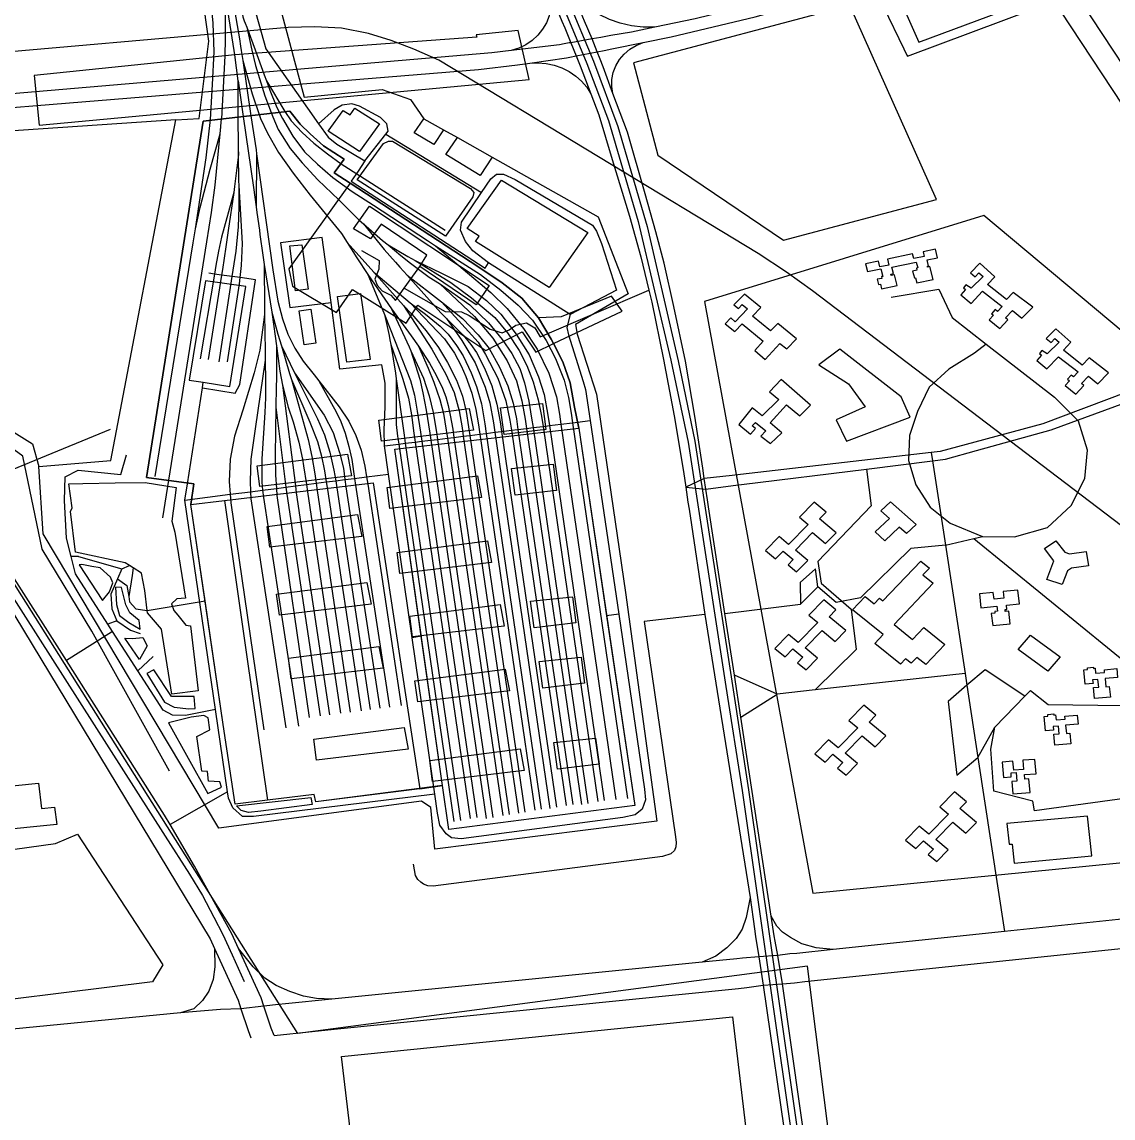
# Model space of a CAD drawing. Header units: metres. Extents: x 113.8845 to 113.9486, y 22.7113 to 22.7883.
# Drawn here: x 113.92074 to 113.92877, y 22.7269 to 22.73498 of the extents above; entities that cross this region are included whole.
import ezdxf

# ---------------------------------------------------------------- set-up
doc = ezdxf.new("R2010")
doc.units = ezdxf.units.M
for name, color, linetype in [('BUILDINGS', 5, 'Continuous'), ('DEFAULT', 7, 'Continuous'), ('GREEN_SPACES', 3, 'Continuous'), ('RAILWAYS', 2, 'Continuous'), ('ROADS', 1, 'Continuous')]:
    doc.layers.add(name, color=color, linetype=linetype)

msp = doc.modelspace()

# ---------------------------------------------------------------- linework, layer by layer
at = {"layer": 'BUILDINGS'}
for points in [[(113.9272422, 22.7350471), (113.9273392, 22.7348252), (113.9280279, 22.7350813), (113.9279309, 22.7353031), (113.9272422, 22.7350471)], [(113.9236667, 22.7293285), (113.9238343, 22.7293525), (113.9234824, 22.7318287), (113.9248369, 22.7319849), (113.9248062, 22.732139), (113.9247733, 22.7323175), (113.924721, 22.7324729), (113.9246503, 22.7326077), (113.9246339, 22.7326389), (113.924541, 22.7327961), (113.924419, 22.7329407), (113.9242738, 22.733055), (113.9240938, 22.7331746), (113.9231539, 22.7337874), (113.9230367, 22.7338638), (113.9231103, 22.7339638), (113.9229593, 22.734062), (113.9228606, 22.7341513), (113.922787, 22.7342227), (113.9227096, 22.7343173), (113.9220726, 22.7342441), (113.9216564, 22.7316194), (113.9220049, 22.7315747), (113.9219817, 22.7314225), (113.9222305, 22.7314518), (113.9233251, 22.7315808), (113.9236667, 22.7293285)], [(113.9229924, 22.73417), (113.9231027, 22.7343218), (113.923155, 22.7342915), (113.9231898, 22.7343397), (113.9233699, 22.7342254), (113.9232227, 22.7340219), (113.9229924, 22.73417)], [(113.9236254, 22.7341593), (113.9236969, 22.7342628), (113.9238428, 22.7341805), (113.9237706, 22.7340736), (113.9236254, 22.7341593)], [(113.9238577, 22.7339986), (113.9239446, 22.7341232), (113.9241995, 22.7339795), (113.9241113, 22.7338433), (113.9238577, 22.7339986)], [(113.9240148, 22.7334548), (113.9242683, 22.7338097), (113.9249043, 22.7334241), (113.9246197, 22.73302), (113.9240771, 22.7333584), (113.9241038, 22.7333974), (113.9240148, 22.7334548)], [(113.9231784, 22.7334508), (113.923297, 22.733618), (113.9241775, 22.7330353), (113.9240831, 22.7328923), (113.9236669, 22.7331736), (113.9237191, 22.7332576), (113.9233822, 22.7334863), (113.9233031, 22.7333768), (113.9231784, 22.7334508)], [(113.9227095, 22.7333253), (113.9227989, 22.7333347), (113.9228444, 22.7330067), (113.9227517, 22.7329958), (113.9227095, 22.7333253)], [(113.9270668, 22.7330102), (113.927181, 22.7330342), (113.9271616, 22.733113), (113.9271363, 22.7331077), (113.9271338, 22.733118), (113.9271536, 22.7331221), (113.927142, 22.7331686), (113.9273216, 22.7332065), (113.9273321, 22.733164), (113.9273223, 22.733162), (113.9273258, 22.7331475), (113.9272948, 22.733141), (113.9273073, 22.7330901), (113.927316, 22.733092), (113.9273251, 22.7330544), (113.9274449, 22.7330793), (113.927422, 22.7331736), (113.9274046, 22.73317), (113.9274032, 22.7331758), (113.9274115, 22.7331775), (113.9274006, 22.7332229), (113.9274771, 22.7332384), (113.9274622, 22.7333008), (113.9273715, 22.7332824), (113.9273797, 22.7332481), (113.9273032, 22.7332325), (113.927295, 22.733267), (113.9271096, 22.7332292), (113.9271202, 22.7331848), (113.9270543, 22.7331714), (113.9270443, 22.7332132), (113.9269481, 22.7331936), (113.9269618, 22.7331368), (113.927061, 22.7331571), (113.9270744, 22.7331016), (113.9270648, 22.7330996), (113.9270678, 22.733087), (113.9270339, 22.7330799), (113.9270436, 22.7330405), (113.9270585, 22.7330436), (113.9270668, 22.7330102)], [(113.9276502, 22.7329658), (113.9277245, 22.732903), (113.9278092, 22.7329919), (113.9279537, 22.7328807), (113.9279192, 22.7328439), (113.9279034, 22.7328579), (113.927875, 22.7328267), (113.9278893, 22.7328159), (113.9278589, 22.7327822), (113.9279359, 22.7327184), (113.9279967, 22.732782), (113.9279795, 22.7327962), (113.928029, 22.73285), (113.928099, 22.7327932), (113.9281784, 22.7328754), (113.9280347, 22.7329839), (113.9279846, 22.7329316), (113.9278465, 22.7330422), (113.9279, 22.7330992), (113.9277898, 22.7331983), (113.9277196, 22.7331271), (113.927756, 22.7330988), (113.9277821, 22.7331273), (113.9278145, 22.7331008), (113.9277267, 22.733014), (113.9276868, 22.7330399), (113.9276697, 22.733017), (113.9276847, 22.7330053), (113.9276502, 22.7329658)], [(113.9222694, 22.7322909), (113.9223866, 22.7330259), (113.9220903, 22.7330683), (113.9219702, 22.7323379), (113.9220728, 22.7323218), (113.9222694, 22.7322909)], [(113.9230603, 22.7329541), (113.9232314, 22.7329754), (113.9233029, 22.73249), (113.9231292, 22.7324688), (113.9230603, 22.7329541)], [(113.9260562, 22.732971), (113.9259793, 22.7328909), (113.9260125, 22.7328638), (113.9260408, 22.7328933), (113.9260794, 22.7328617), (113.9259895, 22.732768), (113.9259559, 22.7327954), (113.9259154, 22.7327531), (113.9259857, 22.7326957), (113.9260395, 22.7327519), (113.9261943, 22.7326247), (113.9261342, 22.7325552), (113.9262103, 22.7324885), (113.9263173, 22.7326071), (113.9263686, 22.732569), (113.9264394, 22.7326415), (113.9263028, 22.7327541), (113.9262477, 22.7327), (113.9261153, 22.7328081), (113.926177, 22.7328724), (113.9260562, 22.732971)], [(113.9227786, 22.7328466), (113.9228646, 22.732859), (113.9229017, 22.7326103), (113.9228157, 22.7325979), (113.9227786, 22.7328466)], [(113.9282094, 22.7324827), (113.9282837, 22.7324199), (113.9283684, 22.7325087), (113.9285129, 22.7323975), (113.9284784, 22.7323608), (113.9284626, 22.7323748), (113.9284341, 22.7323436), (113.9284485, 22.7323328), (113.9284181, 22.7322991), (113.9284951, 22.7322352), (113.9285559, 22.7322989), (113.9285386, 22.7323131), (113.9285882, 22.7323669), (113.9286582, 22.7323101), (113.9287376, 22.7323923), (113.9285939, 22.7325008), (113.9285438, 22.7324485), (113.9284057, 22.7325591), (113.9284592, 22.7326161), (113.928349, 22.7327152), (113.9282788, 22.732644), (113.9283152, 22.7326156), (113.9283413, 22.7326442), (113.9283737, 22.7326177), (113.9282859, 22.7325309), (113.928246, 22.7325568), (113.9282289, 22.7325339), (113.9282439, 22.7325222), (113.9282094, 22.7324827)], [(113.9263275, 22.7323418), (113.9262411, 22.7322516), (113.9263091, 22.7321961), (113.9261867, 22.7320739), (113.9261144, 22.7321344), (113.9260148, 22.7320113), (113.9261003, 22.7319407), (113.9261382, 22.7319802), (113.9261136, 22.7320002), (113.9261379, 22.7320257), (113.9262146, 22.7319632), (113.9261776, 22.7319246), (113.9262479, 22.7318697), (113.9263319, 22.7319483), (113.926245, 22.7320227), (113.9263663, 22.732156), (113.9264648, 22.7320742), (113.9265438, 22.7321542), (113.9263275, 22.7323418)], [(113.9233662, 22.7320428), (113.9240311, 22.7321289), (113.9240623, 22.7319689), (113.9233862, 22.731889), (113.9233662, 22.7320428)], [(113.9242621, 22.7321339), (113.9245699, 22.7321661), (113.9245951, 22.7319732), (113.9242892, 22.7319375), (113.9242621, 22.7321339)], [(113.9234824, 22.7318287), (113.9248369, 22.7319849), (113.9250416, 22.7306029), (113.9252492, 22.7292049), (113.9238804, 22.7290281), (113.9238343, 22.7293525), (113.9236782, 22.7304514), (113.9234824, 22.7318287)], [(113.922469, 22.7317071), (113.9231339, 22.7317933), (113.9231651, 22.7316333), (113.922489, 22.7315533), (113.922469, 22.7317071)], [(113.9243415, 22.7316858), (113.9246493, 22.7317179), (113.9246745, 22.7315251), (113.9243686, 22.7314893), (113.9243415, 22.7316858)], [(113.9234262, 22.7315464), (113.9240912, 22.7316325), (113.9241223, 22.7314726), (113.9234463, 22.7313926), (113.9234262, 22.7315464)], [(113.9210956, 22.7313691), (113.9211074, 22.7313975), (113.9210827, 22.7315743), (113.9211856, 22.7315764), (113.9214241, 22.7315803), (113.9216444, 22.7315842), (113.9218732, 22.7315477), (113.9218424, 22.7313001), (113.9218644, 22.7312175), (113.9219437, 22.7307317), (113.9218776, 22.7307263), (113.9218395, 22.7306911), (113.9218571, 22.7306424), (113.921885, 22.7306072), (113.9219451, 22.7305328), (113.9219789, 22.7305274), (113.9220361, 22.7300497), (113.921841, 22.730024), (113.9217647, 22.730503), (113.9216634, 22.7306235), (113.9216612, 22.7306414), (113.9216429, 22.7307885), (113.9216195, 22.7309171), (113.9215582, 22.7309553), (113.9215297, 22.730973), (113.9214977, 22.7309929), (113.9211323, 22.73107), (113.9210956, 22.7313691)], [(113.9219817, 22.7314225), (113.9222305, 22.7314518), (113.9233251, 22.7315808), (113.9236667, 22.7293285), (113.9229014, 22.7292327), (113.9228897, 22.7292855), (113.9225452, 22.7292439), (113.9223072, 22.7292152), (113.9222206, 22.7298028), (113.9220863, 22.7307134), (113.9219817, 22.7314225)], [(113.9265705, 22.7314393), (113.9264611, 22.7313274), (113.9265256, 22.7312737), (113.9263817, 22.7311265), (113.9263113, 22.7311851), (113.9262109, 22.7310824), (113.926285, 22.7310207), (113.9263418, 22.7310788), (113.926416, 22.7310172), (113.9263774, 22.7309776), (113.9264405, 22.7309252), (113.9265239, 22.7310105), (113.9264324, 22.7310865), (113.9265574, 22.7312144), (113.9266542, 22.7311339), (113.9267322, 22.7312137), (113.9266094, 22.7313158), (113.9266585, 22.7313661), (113.9265705, 22.7314393)], [(113.9270907, 22.731155), (113.9270188, 22.7312193), (113.9271238, 22.7313192), (113.9270613, 22.731375), (113.927132, 22.7314423), (113.9273205, 22.7312739), (113.9272505, 22.7312072), (113.9271963, 22.7312556), (113.9270907, 22.731155)], [(113.9225435, 22.7312607), (113.9232084, 22.7313469), (113.9232395, 22.7311869), (113.9225635, 22.7311069), (113.9225435, 22.7312607)], [(113.9234998, 22.7310679), (113.9241647, 22.731154), (113.9241959, 22.730994), (113.9235198, 22.730914), (113.9234998, 22.7310679)], [(113.9282644, 22.7310966), (113.928349, 22.7311537), (113.9284143, 22.7310713), (113.9284505, 22.7310584), (113.9285728, 22.7310747), (113.9285892, 22.7309706), (113.9284645, 22.7309539), (113.9284341, 22.7309335), (113.9283955, 22.7308325), (113.928282, 22.7308694), (113.9283349, 22.7310078), (113.9282644, 22.7310966)], [(113.9269443, 22.7307436), (113.9270105, 22.7306899), (113.9270511, 22.7307326), (113.9270756, 22.7307127), (113.9273543, 22.7310053), (113.9274179, 22.7309537), (113.9273704, 22.7309038), (113.9274469, 22.7308418), (113.9271582, 22.7305387), (113.9272943, 22.7304284), (113.9273777, 22.730516), (113.9275327, 22.7303904), (113.9273922, 22.7302429), (113.9273265, 22.7302961), (113.927285, 22.7302526), (113.9272434, 22.7302863), (113.9272049, 22.7302459), (113.9270154, 22.7303993), (113.9270775, 22.7304645), (113.9268523, 22.7306469), (113.9269443, 22.7307436)], [(113.9226131, 22.7307607), (113.9232781, 22.7308469), (113.9233092, 22.7306869), (113.9226332, 22.7306069), (113.9226131, 22.7307607)], [(113.9244828, 22.7307108), (113.9247906, 22.730743), (113.9248158, 22.7305501), (113.9245099, 22.7305144), (113.9244828, 22.7307108)], [(113.927884, 22.7305308), (113.9280124, 22.7305433), (113.9280019, 22.7306355), (113.9279763, 22.7306331), (113.9279747, 22.7306475), (113.927989, 22.7306489), (113.9279854, 22.7306805), (113.9280809, 22.7306897), (113.9280694, 22.7307906), (113.9279602, 22.73078), (113.9279656, 22.7307322), (113.9278944, 22.7307253), (113.9278888, 22.7307748), (113.927786, 22.7307648), (113.9277979, 22.7306605), (113.927915, 22.7306719), (113.927919, 22.7306367), (113.9278992, 22.7306348), (113.9279006, 22.7306222), (113.9278738, 22.7306196), (113.927884, 22.7305308)], [(113.9235927, 22.7306), (113.9242577, 22.7306862), (113.9242888, 22.7305262), (113.9236127, 22.7304462), (113.9235927, 22.7306)], [(113.9266411, 22.7307186), (113.9265318, 22.7306067), (113.9265963, 22.730553), (113.9264523, 22.7304058), (113.9263819, 22.7304644), (113.9262815, 22.7303617), (113.9263557, 22.7303), (113.9264125, 22.7303581), (113.9264867, 22.7302965), (113.926448, 22.7302569), (113.9265111, 22.7302045), (113.9265945, 22.7302898), (113.9265031, 22.7303658), (113.926628, 22.7304937), (113.9267249, 22.7304132), (113.9268029, 22.730493), (113.92668, 22.7305951), (113.9267292, 22.7306454), (113.9266411, 22.7307186)], [(113.9227003, 22.7302911), (113.9233652, 22.7303773), (113.9233963, 22.7302173), (113.9227203, 22.7301373), (113.9227003, 22.7302911)], [(113.9245467, 22.7302662), (113.9248545, 22.7302984), (113.9248797, 22.7301055), (113.9245738, 22.7300698), (113.9245467, 22.7302662)], [(113.9236315, 22.7301233), (113.9242964, 22.7302094), (113.9243275, 22.7300495), (113.9236515, 22.7299695), (113.9236315, 22.7301233)], [(113.9285546, 22.7302046), (113.9285821, 22.7302069), (113.9285809, 22.7302192), (113.9286253, 22.7302228), (113.928626, 22.730215), (113.9286381, 22.730216), (113.9286417, 22.7301796), (113.928708, 22.7301851), (113.928706, 22.7302055), (113.9287972, 22.7302131), (113.9288034, 22.7301488), (113.9287114, 22.7301412), (113.9287173, 22.7300795), (113.9287425, 22.7300816), (113.9287501, 22.7300029), (113.9286336, 22.7299933), (113.9286258, 22.7300738), (113.9286645, 22.730077), (113.928659, 22.730134), (113.9286199, 22.7301308), (113.9286225, 22.7301037), (113.9285648, 22.730099), (113.9285546, 22.7302046)], [(113.9269356, 22.7299429), (113.9268262, 22.729831), (113.9268907, 22.7297773), (113.9267468, 22.7296301), (113.9266763, 22.7296887), (113.926576, 22.729586), (113.9266501, 22.7295244), (113.9267069, 22.7295825), (113.9267811, 22.7295208), (113.9267424, 22.7294812), (113.9268055, 22.7294288), (113.926889, 22.7295142), (113.9267975, 22.7295902), (113.9269224, 22.729718), (113.9270193, 22.7296375), (113.9270973, 22.7297173), (113.9269745, 22.7298194), (113.9270236, 22.7298697), (113.9269356, 22.7299429)], [(113.9282634, 22.729861), (113.9282909, 22.7298633), (113.9282898, 22.7298756), (113.9283341, 22.7298792), (113.9283349, 22.7298714), (113.9283469, 22.7298724), (113.9283505, 22.729836), (113.9284168, 22.7298415), (113.9284148, 22.7298619), (113.928506, 22.7298695), (113.9285122, 22.7298052), (113.9284202, 22.7297976), (113.9284262, 22.7297359), (113.9284513, 22.729738), (113.9284589, 22.7296593), (113.9283424, 22.7296497), (113.9283346, 22.7297302), (113.9283733, 22.7297334), (113.9283678, 22.7297904), (113.9283287, 22.7297872), (113.9283314, 22.7297601), (113.9282737, 22.7297554), (113.9282634, 22.729861)], [(113.9228861, 22.729693), (113.923551, 22.7297791), (113.9235822, 22.7296191), (113.9229061, 22.7295391), (113.9228861, 22.729693)], [(113.9246532, 22.7296698), (113.924961, 22.729702), (113.9249862, 22.7295091), (113.9246803, 22.7294734), (113.9246532, 22.7296698)], [(113.9237399, 22.7295358), (113.9244048, 22.729622), (113.9244359, 22.729462), (113.9237599, 22.729382), (113.9237399, 22.7295358)], [(113.9280329, 22.7292923), (113.9281596, 22.7293012), (113.9281513, 22.7294016), (113.9281212, 22.7293994), (113.9281185, 22.7294324), (113.9282038, 22.7294384), (113.9281949, 22.7295452), (113.928106, 22.729539), (113.9281117, 22.7294707), (113.9280386, 22.7294656), (113.9280332, 22.7295308), (113.9279543, 22.7295253), (113.9279637, 22.7294125), (113.9280212, 22.7294166), (113.9280189, 22.7294449), (113.928057, 22.7294476), (113.9280623, 22.7293838), (113.9280256, 22.7293812), (113.9280329, 22.7292923)], [(113.9195528, 22.7292384), (113.920861, 22.7293691), (113.9208827, 22.7291842), (113.920979, 22.7291939), (113.9209942, 22.7290646), (113.91965, 22.72893), (113.9196326, 22.7290783), (113.9195723, 22.7290723), (113.9195528, 22.7292384)], [(113.9276031, 22.7293066), (113.9274938, 22.7291947), (113.9275583, 22.729141), (113.9274143, 22.7289938), (113.9273439, 22.7290524), (113.9272435, 22.7289497), (113.9273177, 22.7288881), (113.9273745, 22.7289462), (113.9274487, 22.7288845), (113.92741, 22.7288449), (113.9274731, 22.7287925), (113.9275565, 22.7288779), (113.9274651, 22.7289539), (113.92759, 22.7290817), (113.9276869, 22.7290012), (113.9277649, 22.729081), (113.927642, 22.7291831), (113.9276912, 22.7292334), (113.9276031, 22.7293066)], [(113.9280419, 22.7287816), (113.9286136, 22.7288339), (113.9285821, 22.7291272), (113.9279885, 22.729073), (113.928005, 22.7289195), (113.9280269, 22.7289215), (113.9280419, 22.7287816)]]:
    msp.add_lwpolyline(points, dxfattribs=at)
at = {"layer": 'DEFAULT'}
for points in [[(113.9340706, 22.7112966), (113.9339456, 22.7152775), (113.9327744, 22.7165016), (113.9326848, 22.7165952), (113.9308365, 22.7171379), (113.9304168, 22.7188441), (113.9283163, 22.7219442), (113.9270552, 22.7238054), (113.9265208, 22.7280217), (113.9227696, 22.7275267), (113.9206674, 22.7308611), (113.919324, 22.7304736), (113.9181473, 22.7317134), (113.9147861, 22.7303197), (113.9134413, 22.7302418), (113.9121811, 22.7334977), (113.9109199, 22.7368316), (113.9101638, 22.7379167), (113.9075584, 22.7379171)], [(113.9218711, 22.7342537), (113.922042, 22.7342634), (113.922114, 22.734833), (113.9219111, 22.7362936)], [(113.9272522, 22.734731), (113.9272565, 22.7347221), (113.9281905, 22.735071), (113.9279979, 22.7353574), (113.9278916, 22.7353865), (113.9270802, 22.735086), (113.9272295, 22.7347778)], [(113.9225901, 22.7352658), (113.9228158, 22.7344216), (113.9233899, 22.7344766), (113.923598, 22.734403), (113.9236969, 22.7342628), (113.9238428, 22.7341805), (113.9239446, 22.7341232), (113.9241995, 22.7339795), (113.924979, 22.73354), (113.9252021, 22.7329723), (113.9248135, 22.7327474), (113.924826, 22.7326761), (113.9249673, 22.7322336), (113.9251803, 22.7307748), (113.9254127, 22.729091), (113.9237784, 22.7288838), (113.9237472, 22.7291909), (113.9236807, 22.7292372), (113.9221886, 22.7290388), (113.9208946, 22.7312052), (113.920862, 22.7317013), (113.9213917, 22.7317464), (113.9218711, 22.7342537)], [(113.9252411, 22.7346728), (113.9254181, 22.7339939), (113.9263453, 22.7333671), (113.9274708, 22.7336674), (113.9268337, 22.7350972), (113.9252411, 22.7346728)], [(113.9302871, 22.7301574), (113.9265582, 22.7329942), (113.9263655, 22.7331314), (113.9261566, 22.7332707), (113.9238062, 22.7346924), (113.9236244, 22.7347749), (113.9234572, 22.7348392), (113.9232892, 22.7348908), (113.9230919, 22.734929), (113.9228956, 22.7349383), (113.9226984, 22.7349338), (113.920062, 22.7347045)], [(113.9208277, 22.7345797), (113.9208662, 22.734216), (113.924472, 22.7345517), (113.924392, 22.7349131), (113.924083, 22.7348794), (113.9240858, 22.7348626), (113.9223055, 22.7347328), (113.9208277, 22.7345797)], [(113.9272295, 22.7347778), (113.9272522, 22.734731)], [(113.9220726, 22.7342441), (113.9227096, 22.7343173), (113.922787, 22.7342227), (113.9228606, 22.7341513), (113.9229593, 22.734062), (113.9231103, 22.7339638), (113.9230367, 22.7338638), (113.9231539, 22.7337874), (113.9240938, 22.7331746), (113.9242738, 22.733055), (113.924419, 22.7329407), (113.924541, 22.7327961), (113.9246339, 22.7326389), (113.9246503, 22.7326077), (113.924721, 22.7324729), (113.9247733, 22.7323175), (113.9248062, 22.732139), (113.9248369, 22.7319849), (113.9252492, 22.7292049), (113.9238804, 22.7290281), (113.9238343, 22.7293525), (113.9229014, 22.7292327), (113.9228897, 22.7292855), (113.9225452, 22.7292439), (113.9223072, 22.7292152), (113.9222206, 22.7298028), (113.9220863, 22.7307134), (113.9219817, 22.7314225), (113.9220049, 22.7315747), (113.9216564, 22.7316194), (113.9220726, 22.7342441)], [(113.9218711, 22.7342537), (113.9190469, 22.7340622), (113.920386, 22.7321581), (113.9206195, 22.7319901), (113.9208156, 22.7318695), (113.920862, 22.7317013), (113.9213917, 22.7317464), (113.9218711, 22.7342537)], [(113.9232069, 22.7338135), (113.923399, 22.7340793), (113.9234361, 22.7340979), (113.9234664, 22.7340979), (113.9240411, 22.7337482), (113.9240647, 22.7337187), (113.9240579, 22.7336876), (113.9238574, 22.7333969), (113.9232069, 22.7338135)], [(113.9257622, 22.7329162), (113.926559, 22.728559), (113.9308765, 22.7289865), (113.9307139, 22.7304339), (113.9303836, 22.7314013), (113.9278194, 22.7335486), (113.9257622, 22.7329162)], [(113.9266045, 22.7324496), (113.9268233, 22.7323103), (113.9269465, 22.7321398), (113.9267308, 22.732046), (113.9268079, 22.7318869), (113.9272762, 22.7320659), (113.9272115, 22.7322137), (113.9267586, 22.7325661), (113.9266045, 22.7324496)], [(113.9218257, 22.729457), (113.9212542, 22.7304902), (113.9208878, 22.7310939), (113.9207452, 22.7317776), (113.9206184, 22.7318714), (113.9199614, 22.7321737), (113.9198182, 22.7322727)], [(113.9221491, 22.7302873), (113.922058, 22.7309053), (113.9219817, 22.7314225), (113.9222305, 22.7314518), (113.9223921, 22.730318)], [(113.9206393, 22.730788), (113.9217935, 22.7289784), (113.9219721, 22.7287008), (113.9220666, 22.7285414), (113.92215, 22.728383), (113.922217, 22.7282564), (113.9222872, 22.7281046), (113.9223746, 22.7279096)], [(113.9281617, 22.7304602), (113.9283805, 22.7302997), (113.9282895, 22.7301942), (113.9280707, 22.7303548), (113.9281617, 22.7304602)], [(113.9223921, 22.730318), (113.9225452, 22.7292439), (113.9223072, 22.7292152), (113.9222206, 22.7298028), (113.9221491, 22.7302873)], [(113.9196584, 22.7286179), (113.9198399, 22.7287652), (113.9209851, 22.7289256), (113.9211466, 22.728995), (113.9217767, 22.7280325), (113.9216987, 22.7279074), (113.9199979, 22.7276964), (113.9196584, 22.7286179)], [(113.9230919, 22.7273577), (113.92597, 22.7276487), (113.9261194, 22.7263903), (113.9232413, 22.7260998), (113.9230919, 22.7273577)]]:
    msp.add_lwpolyline(points, dxfattribs=at)
at = {"layer": 'GREEN_SPACES'}
for points in [[(113.9227025, 22.7331566), (113.9227296, 22.7330298), (113.9230529, 22.7328352), (113.923171, 22.7330048), (113.9235659, 22.7327566), (113.923653, 22.7328906), (113.9241525, 22.7325567), (113.9244196, 22.7326924), (113.9245223, 22.7325442), (113.9246503, 22.7326077), (113.9251555, 22.7328452), (113.9250778, 22.7329562), (113.9247069, 22.7328029), (113.924541, 22.7327961), (113.924419, 22.7329407), (113.9242738, 22.733055), (113.9240938, 22.7331746), (113.9231539, 22.7337874), (113.9227025, 22.7331566)], [(113.9213312, 22.7307147), (113.921384, 22.7307783), (113.9214075, 22.7308447), (113.9213899, 22.7308866), (113.9213136, 22.7309543), (113.9212535, 22.7309651), (113.9211786, 22.73098), (113.9211596, 22.7309786), (113.9213312, 22.7307147)], [(113.9214266, 22.7308135), (113.9214339, 22.730685), (113.9214559, 22.7306051), (113.9215249, 22.7305524), (113.92161, 22.7305036), (113.9216012, 22.7305672), (113.9215322, 22.7306241), (113.9215029, 22.7306823), (113.9214721, 22.7308095), (113.9214266, 22.7308135)], [(113.9216041, 22.7302804), (113.921497, 22.7304373), (113.9215528, 22.7304346), (113.921629, 22.7304428), (113.9216613, 22.7303805), (113.9216041, 22.7302804)], [(113.9216569, 22.7301762), (113.9217875, 22.7299651), (113.9218594, 22.7299299), (113.9219665, 22.7299163), (113.9220134, 22.7299204), (113.9220061, 22.7300084), (113.9218403, 22.730007), (113.9217083, 22.7302046), (113.9216569, 22.7301762)], [(113.9222071, 22.7293399), (113.9221954, 22.7293805), (113.9221117, 22.7293845), (113.9221044, 22.7294549), (113.9220633, 22.729459), (113.9220266, 22.7297134), (113.922122, 22.7297634), (113.9221088, 22.72985), (113.922078, 22.7298676), (113.9219841, 22.7298568), (113.9218168, 22.7298135), (113.9221059, 22.7292925), (113.9222071, 22.7293399)], [(113.9223186, 22.7292032), (113.9228659, 22.7292641), (113.9228747, 22.7292127), (113.9224976, 22.729164), (113.9224066, 22.7291545), (113.9223524, 22.7291694), (113.9223186, 22.7292032)]]:
    msp.add_lwpolyline(points, dxfattribs=at)
at = {"layer": 'RAILWAYS'}
for points in [[(113.9221852, 22.7397677), (113.9222341, 22.7395816), (113.9222921, 22.7393977), (113.9223591, 22.7392165), (113.9224349, 22.7390382), (113.9225194, 22.7388633), (113.9226125, 22.7386921), (113.9227138, 22.738525), (113.9240618, 22.7364154), (113.9244024, 22.735777), (113.9245598, 22.735452), (113.9247086, 22.7351235), (113.9248969, 22.7346682), (113.9250549, 22.7342486), (113.9252756, 22.7335061), (113.9255152, 22.7324849), (113.9256425, 22.7318819), (113.92592, 22.7300817)], [(113.9222354, 22.7397764), (113.9222824, 22.7395918), (113.9223388, 22.7394096), (113.9224047, 22.73923), (113.9224797, 22.7390535), (113.9225637, 22.7388806), (113.9226566, 22.7387115), (113.9227582, 22.7385466), (113.9241074, 22.7364384), (113.9244495, 22.7357971), (113.9246075, 22.735471), (113.9247568, 22.7351414), (113.9249455, 22.7346851), (113.925125, 22.7342063), (113.9253397, 22.7334676), (113.9255686, 22.7324807), (113.9256906, 22.7318886), (113.9259677, 22.7300888)], [(113.9221539, 22.7347546), (113.9221451, 22.7349657), (113.9221184, 22.7352505)], [(113.9223006, 22.7347641), (113.9222319, 22.7352009)], [(113.9222319, 22.7352009), (113.9222353, 22.735078), (113.9222353, 22.7349348), (113.9222333, 22.7348068), (113.9222324, 22.7347692), (113.9222324, 22.7347569)], [(113.9223391, 22.7351683), (113.9223649, 22.7350138), (113.9223753, 22.7349839), (113.9223817, 22.7349665), (113.922393, 22.7349358), (113.9224544, 22.7347685)], [(113.9222848, 22.7351614), (113.9223397, 22.7348514), (113.9223479, 22.7347969), (113.9223527, 22.7347644)], [(113.9223817, 22.7349665), (113.922393, 22.7349358), (113.9224315, 22.7347669)], [(113.9223295, 22.7345418), (113.9223055, 22.7347328), (113.9223006, 22.7347641)], [(113.9223479, 22.7347969), (113.9223527, 22.7347644)], [(113.9223527, 22.7347644), (113.9223636, 22.734691), (113.9224244, 22.734283)], [(113.9223527, 22.7347644), (113.9223636, 22.734691), (113.9224333, 22.7344462), (113.9224847, 22.7342944)], [(113.9224315, 22.7347669), (113.9224574, 22.7346535), (113.9225265, 22.7344312), (113.9225728, 22.7343091)], [(113.9224544, 22.7347685), (113.9225212, 22.7345867), (113.9225377, 22.7345417), (113.9225631, 22.7344727), (113.9226097, 22.7343583), (113.9226327, 22.7343117)], [(113.9221275, 22.7342566), (113.9221421, 22.7345137), (113.9221539, 22.7347546)], [(113.9222324, 22.7347569), (113.9222324, 22.7347244), (113.9222068, 22.7342624)], [(113.9223311, 22.7342705), (113.9223295, 22.7345418)], [(113.9223295, 22.7345418), (113.9223676, 22.7342784)], [(113.9225212, 22.7345867), (113.9225377, 22.7345417), (113.9226741, 22.7343161)], [(113.9224244, 22.734283), (113.9224616, 22.7340327)], [(113.9224847, 22.7342944), (113.9224953, 22.734263), (113.9225455, 22.7341555), (113.922627, 22.7340128), (113.9227349, 22.7338605), (113.9228613, 22.7337004), (113.923091, 22.733418), (113.9231324, 22.7333515), (113.9232028, 22.7332389), (113.9232838, 22.7331144), (113.9234584, 22.7328615), (113.9235899, 22.7325819), (113.9236018, 22.7325533), (113.9236663, 22.7323437), (113.9236887, 22.7322432), (113.923714, 22.7321173), (113.923742, 22.7319471), (113.9237495, 22.7318956), (113.9241568, 22.7291093)], [(113.9225728, 22.7343091), (113.9225849, 22.734277), (113.9226253, 22.7341838), (113.922713, 22.7340423), (113.9228006, 22.7339366), (113.9229169, 22.7338123), (113.9230719, 22.7336646), (113.923201, 22.7335356), (113.9232215, 22.7335165), (113.9232524, 22.7334875), (113.9233929, 22.7333653), (113.9234343, 22.7333335), (113.923527, 22.7332561), (113.9235984, 22.7331984), (113.9237373, 22.7330963)], [(113.9226327, 22.7343117), (113.9226556, 22.7342651)], [(113.9226741, 22.7343161), (113.9227211, 22.7342464), (113.9228018, 22.7341598), (113.9228869, 22.7340813), (113.9229866, 22.7340035), (113.9230879, 22.7339298), (113.9238533, 22.7334429)], [(113.9217181, 22.7316283), (113.9219993, 22.733349), (113.9220161, 22.7334517), (113.9220495, 22.7336076), (113.9221251, 22.7338906), (113.9221966, 22.7341509), (113.9222029, 22.7342024)], [(113.9217759, 22.7313247), (113.9220984, 22.7333553), (113.9221345, 22.7335712), (113.9221618, 22.7337727), (113.9221966, 22.7341509), (113.9222068, 22.7342624)], [(113.9219993, 22.733349), (113.9220161, 22.7334517), (113.9220935, 22.7339736), (113.9221275, 22.7342566)], [(113.9221898, 22.7324734), (113.9222869, 22.7331003), (113.9223157, 22.7332867), (113.9223336, 22.7334669), (113.9223387, 22.7336106), (113.9223364, 22.7337719), (113.922336, 22.733806), (113.9223332, 22.7339988), (113.922333, 22.734019), (113.9223323, 22.734063), (113.9223311, 22.7342705)], [(113.9223676, 22.7342784), (113.9224433, 22.7337548), (113.9224625, 22.7336146), (113.9224683, 22.7335717), (113.9224862, 22.733441), (113.9224904, 22.73341), (113.9225113, 22.7332575), (113.9225209, 22.73319)], [(113.9226556, 22.7342651), (113.9227323, 22.7341338), (113.9228179, 22.7340179), (113.9229135, 22.7339266), (113.923027, 22.7338302), (113.9231704, 22.7337256), (113.9233259, 22.733626), (113.9237231, 22.7333646), (113.9237824, 22.7333267), (113.9241136, 22.7331152), (113.9242636, 22.7330002), (113.92439, 22.7328898), (113.9244978, 22.7327779), (113.9245973, 22.7326287), (113.9246664, 22.7324966), (113.9247287, 22.732338), (113.9247624, 22.732209), (113.9247802, 22.7320951), (113.9247907, 22.7320231), (113.9251951, 22.7292574)], [(113.922333, 22.734019), (113.9223332, 22.7339988), (113.922303, 22.7337628), (113.9222974, 22.7337192), (113.9222566, 22.7334392), (113.9222406, 22.733318), (113.9222145, 22.7331532), (113.9222078, 22.7331111), (113.9221083, 22.7324895)], [(113.9224616, 22.7340327), (113.9224657, 22.7340038), (113.9225853, 22.7331504), (113.922622, 22.7329199), (113.9226558, 22.7327895), (113.9226961, 22.7326767), (113.9227469, 22.7325723), (113.9228084, 22.7324776), (113.9228889, 22.7323755), (113.9229228, 22.7323324), (113.923073, 22.7321418), (113.9231438, 22.7320345), (113.9231961, 22.7319304), (113.9232348, 22.7318216), (113.9232635, 22.7317035), (113.9232755, 22.7316256), (113.9232841, 22.7315703), (113.9235289, 22.7299413)], [(113.9224616, 22.7340327), (113.9224657, 22.7340038), (113.9224625, 22.7336146), (113.9224683, 22.7335717)], [(113.9222526, 22.732472), (113.9223393, 22.7330463), (113.9223445, 22.7330924), (113.9223544, 22.7331812), (113.9223628, 22.7333429), (113.9223364, 22.7337719), (113.922336, 22.733806)], [(113.922303, 22.7337628), (113.9222974, 22.7337192), (113.9222078, 22.7333895), (113.9221859, 22.7332877), (113.9221656, 22.7331812), (113.9221551, 22.7331183), (113.922051, 22.7324942)], [(113.9232215, 22.7335165), (113.9232524, 22.7334875), (113.9234045, 22.7332991), (113.9234874, 22.7332062), (113.9235195, 22.7331705), (113.923574, 22.7331099), (113.923823, 22.7328335)], [(113.9231324, 22.7333515), (113.9233279, 22.7331318), (113.9235045, 22.7329333), (113.9235473, 22.7328865), (113.9237556, 22.7325655), (113.9238598, 22.7323815), (113.9239199, 22.7322462), (113.9239581, 22.7321122), (113.9239782, 22.7319863), (113.9239872, 22.7319247), (113.924393, 22.7291486)], [(113.9233929, 22.7333653), (113.9234343, 22.7333335), (113.9235787, 22.7332485), (113.9236324, 22.7332173), (113.9238946, 22.7330574), (113.9240486, 22.7329424), (113.9242203, 22.7327989), (113.9243127, 22.7326866), (113.9243978, 22.7325554), (113.924455, 22.7324444), (113.9245005, 22.7323253), (113.9245395, 22.7321921), (113.9245632, 22.7320723), (113.9245743, 22.7319966), (113.9249781, 22.7292346)], [(113.9237231, 22.7333646), (113.9237824, 22.7333267), (113.9241894, 22.7329816), (113.9243107, 22.732865), (113.9244304, 22.7327189), (113.9245315, 22.732565), (113.9246158, 22.7323893), (113.9246731, 22.7322137), (113.9246943, 22.7320874), (113.9247052, 22.7320127), (113.9251091, 22.7292497)], [(113.9225113, 22.7332575), (113.9225209, 22.73319), (113.9225244, 22.7328773), (113.9225251, 22.7328198), (113.9225281, 22.7325549), (113.9225289, 22.7324835), (113.9225307, 22.7323296), (113.9225307, 22.7322068), (113.9225273, 22.7320981), (113.9225037, 22.7317576), (113.9225037, 22.7315866), (113.9225101, 22.7315276), (113.9225159, 22.7314745), (113.9227739, 22.7297885)], [(113.9232028, 22.7332389), (113.9232838, 22.7331144), (113.9233911, 22.7328636), (113.9234077, 22.7328211), (113.9234854, 22.7326226), (113.923508, 22.7325648), (113.9235983, 22.7323341), (113.9236286, 22.7322268), (113.9236488, 22.7321102), (113.9236713, 22.7319549), (113.9236812, 22.7318873), (113.9240862, 22.7291171)], [(113.9235787, 22.7332485), (113.9236324, 22.7332173), (113.923828, 22.7331257), (113.9240237, 22.7330276), (113.9241586, 22.7329248), (113.9242628, 22.7328233), (113.9243772, 22.7326772), (113.9244726, 22.7325242), (113.9245407, 22.7323623), (113.924582, 22.7322308), (113.9246104, 22.73208), (113.9246218, 22.7320025), (113.9250253, 22.7292423)], [(113.9225209, 22.73319), (113.9225792, 22.7328387), (113.9226031, 22.7326609), (113.9226126, 22.7325896), (113.9226377, 22.7324032), (113.9226564, 22.7322994), (113.9227514, 22.7315585), (113.9227578, 22.7315082), (113.9230033, 22.7298737)], [(113.9235195, 22.7331705), (113.923574, 22.7331099), (113.9238261, 22.732914), (113.9240254, 22.7326958), (113.9240965, 22.7326159), (113.9241515, 22.7325252), (113.9242408, 22.7323511), (113.9243015, 22.7321848), (113.9243309, 22.7320438), (113.9243419, 22.7319682), (113.9247457, 22.729206)], [(113.9233279, 22.7331318), (113.9235972, 22.7329079), (113.9238478, 22.732641), (113.9239215, 22.7325353), (113.9239712, 22.7324429), (113.9240065, 22.7323639), (113.924049, 22.7322421), (113.9240798, 22.7321217), (113.9240986, 22.732008), (113.9241086, 22.7319396), (113.9245134, 22.7291703)], [(113.9237373, 22.7330963), (113.9238114, 22.733048), (113.9240349, 22.732892), (113.9241731, 22.7327599), (113.9242742, 22.7326371), (113.924345, 22.7325329), (113.9244023, 22.7324241), (113.9244377, 22.7323184), (113.9244697, 22.7321816), (113.92449, 22.7320583), (113.9245004, 22.7319876), (113.9249049, 22.7292206)], [(113.9237373, 22.7330963), (113.9238114, 22.733048), (113.9240703, 22.7328065), (113.9242051, 22.7326464), (113.9243113, 22.7324785), (113.9243787, 22.7323324), (113.9244192, 22.7321863), (113.9244428, 22.7320506), (113.9244528, 22.7319818), (113.9248576, 22.7292129)], [(113.9235045, 22.7329333), (113.9235473, 22.7328865), (113.9236075, 22.7328242), (113.923715, 22.7327011), (113.9238055, 22.732579), (113.92387, 22.7324681), (113.9239375, 22.7323368), (113.9239815, 22.7322191), (113.924008, 22.7321054), (113.9240254, 22.731994), (113.9240347, 22.7319306), (113.9244403, 22.7291563)], [(113.9235972, 22.7329079), (113.9237089, 22.7328233), (113.9238173, 22.7327355), (113.9238749, 22.7326749), (113.923937, 22.7325928), (113.9239857, 22.7325173), (113.9240446, 22.7323923), (113.9240857, 22.7322908), (113.9241209, 22.7321636), (113.9241458, 22.7320157), (113.9241561, 22.7319454), (113.9245607, 22.729178)], [(113.9238261, 22.732914), (113.9239817, 22.732791), (113.9240973, 22.7326719), (113.9241785, 22.7325703), (113.9242543, 22.7324335), (113.924315, 22.7322952), (113.9243554, 22.7321677), (113.9243781, 22.7320514), (113.9243894, 22.731974), (113.924793, 22.7292137)], [(113.9225244, 22.7328773), (113.9225251, 22.7328198), (113.9224889, 22.7325587), (113.9224484, 22.7323924), (113.9223641, 22.7321172), (113.9223035, 22.7319245), (113.9222714, 22.7317551), (113.922263, 22.7315918), (113.9222711, 22.731497), (113.9222764, 22.7314344), (113.922519, 22.7297625)], [(113.9225792, 22.7328387), (113.9226217, 22.7326751), (113.9226491, 22.7325907), (113.9227082, 22.732386), (113.9227227, 22.7323419), (113.9228569, 22.7320275), (113.9229133, 22.7318862), (113.922944, 22.7317775), (113.9229653, 22.7316704), (113.9229782, 22.7315875), (113.9229867, 22.7315326), (113.9232344, 22.7299034)], [(113.9233911, 22.7328636), (113.9234077, 22.7328211), (113.9234415, 22.7326652), (113.9234467, 22.7326337), (113.9234531, 22.7325992), (113.9234871, 22.732389), (113.9234938, 22.7323481), (113.9235509, 22.7319332), (113.9235598, 22.7318724), (113.9239658, 22.7290955)], [(113.9234584, 22.7328615), (113.9236031, 22.7326635), (113.9236564, 22.732587), (113.9237377, 22.7324629), (113.923775, 22.7323961), (113.9238079, 22.7323354), (113.9238345, 22.7322774), (113.9238589, 22.7322152), (113.9238769, 22.73215), (113.9238915, 22.7320786), (113.9239096, 22.7319764), (113.9239184, 22.7319163), (113.9243245, 22.7291387)], [(113.923823, 22.7328335), (113.9238635, 22.7327902), (113.9239871, 22.7326686), (113.9240422, 22.7326004), (113.9240837, 22.7325416), (113.9241424, 22.7324252), (113.9241967, 22.7322967), (113.9242334, 22.7321614), (113.9242577, 22.7320297), (113.924268, 22.7319591), (113.9246726, 22.729192)], [(113.923823, 22.7328335), (113.9238635, 22.7327902), (113.9239766, 22.7326296), (113.9240735, 22.7324658), (113.9241483, 22.7322859), (113.9241835, 22.7321695), (113.9242105, 22.7320221), (113.9242205, 22.7319533), (113.9246253, 22.7291843)], [(113.9226217, 22.7326751), (113.9226491, 22.7325907), (113.9227459, 22.7323912), (113.9228556, 22.7321715), (113.9229146, 22.7320519), (113.9229652, 22.7319337), (113.9230044, 22.7318059), (113.9230355, 22.7316746), (113.9230481, 22.7315965), (113.9230567, 22.7315435), (113.9233024, 22.7299122)], [(113.9226031, 22.7326609), (113.9226126, 22.7325896), (113.9226112, 22.732353), (113.9226107, 22.7322869), (113.9226084, 22.732138), (113.9226692, 22.7316483), (113.9226814, 22.7315495), (113.9226878, 22.7314973), (113.9229331, 22.7298646)], [(113.9234467, 22.7326337), (113.9234531, 22.7325992), (113.9235046, 22.7324529), (113.9235427, 22.7323442), (113.9235831, 22.7322035), (113.9236053, 22.7320831), (113.9236241, 22.7319472), (113.9236337, 22.7318815), (113.9240389, 22.7291095)], [(113.9236031, 22.7326635), (113.9236564, 22.732587), (113.9237275, 22.7324266), (113.9237696, 22.7323225), (113.9238151, 22.732195), (113.9238404, 22.7320924), (113.9238624, 22.7319688), (113.9238709, 22.7319105), (113.9242772, 22.729131)], [(113.9225281, 22.7325549), (113.9225289, 22.7324835), (113.9224548, 22.7319798), (113.9224228, 22.731756), (113.9224177, 22.7315943), (113.9224214, 22.7315162), (113.922424, 22.7314627), (113.9226819, 22.7297767)], [(113.9235899, 22.7325819), (113.9236018, 22.7325533), (113.9236938, 22.732352), (113.9237359, 22.732223), (113.9237662, 22.7321002), (113.9237892, 22.7319547), (113.923797, 22.7319015), (113.9242041, 22.729117)], [(113.9226112, 22.732353), (113.9226107, 22.7322869), (113.9226084, 22.732138), (113.9226027, 22.7317861), (113.9226056, 22.7316372), (113.9226121, 22.7315406), (113.9226155, 22.7314886), (113.9228537, 22.7298544)], [(113.9226377, 22.7324032), (113.9226564, 22.7322994), (113.9226983, 22.7321379), (113.9227346, 22.7320312), (113.9227767, 22.7318804), (113.9228037, 22.7317561), (113.9228115, 22.7317058), (113.9228326, 22.7315689), (113.9228411, 22.7315138), (113.9230839, 22.729884)], [(113.9227082, 22.732386), (113.9227227, 22.7323419), (113.9228445, 22.7319001), (113.9228712, 22.731775), (113.9228945, 22.7316478), (113.9229039, 22.731578), (113.9229111, 22.7315247), (113.9231557, 22.7298933)], [(113.9227459, 22.7323912), (113.9229644, 22.7320807), (113.9230288, 22.7319515), (113.9230755, 22.7318038), (113.9231045, 22.731689), (113.9231163, 22.7316052), (113.9231239, 22.7315522), (113.9233732, 22.7299213)], [(113.9228889, 22.7323755), (113.9229228, 22.7323324), (113.9230524, 22.7321047), (113.923086, 22.7320339), (113.923118, 22.7319477), (113.9231459, 22.73185), (113.9231672, 22.7317524), (113.9231866, 22.7316142), (113.9231938, 22.7315631), (113.9234448, 22.7299305)], [(113.9234871, 22.732389), (113.9234938, 22.7323481), (113.9234921, 22.7321025), (113.9234938, 22.7320108), (113.9235037, 22.7319255), (113.9235123, 22.7318666), (113.9239185, 22.7290878)], [(113.9259677, 22.7300888), (113.926087, 22.7293218), (113.9266442, 22.7254368), (113.9266718, 22.7252442), (113.9270068, 22.7229143)], [(113.92592, 22.7300817), (113.9260388, 22.7293157), (113.9266235, 22.7252383), (113.9269594, 22.7229058)]]:
    msp.add_lwpolyline(points, dxfattribs=at)
at = {"layer": 'ROADS'}
for points in [[(113.9228943, 22.743567), (113.9229705, 22.7433651), (113.9230483, 22.7431591), (113.9241574, 22.7414746), (113.9242539, 22.741328), (113.9242853, 22.7412803), (113.9244015, 22.7411038), (113.925859, 22.7388901), (113.9259539, 22.7387461), (113.9259819, 22.7387034), (113.9260298, 22.7386308), (113.9260653, 22.7385768), (113.9261072, 22.7385131), (113.9262408, 22.7383103), (113.9279478, 22.7357177), (113.9280033, 22.7356334), (113.9298988, 22.7327544), (113.9299576, 22.7326577), (113.9299954, 22.7325878)], [(113.9111753, 22.7398309), (113.9116332, 22.7393503), (113.9121859, 22.7388989), (113.9129185, 22.7384241), (113.9134238, 22.7381445), (113.914308, 22.7377426), (113.9153281, 22.737198), (113.9159439, 22.7367931), (113.9164807, 22.7363417), (113.9169355, 22.7359543), (113.9173681, 22.7355174), (113.917826, 22.7349786), (113.9183092, 22.7343174), (113.9183546, 22.7342476), (113.9184115, 22.7341603), (113.9186549, 22.7337866), (113.9203015, 22.7312333), (113.920461, 22.73097), (113.9204989, 22.7309074), (113.9221236, 22.7282244), (113.922156, 22.7281532), (113.9223299, 22.7277707), (113.9223503, 22.7277092)], [(113.9218684, 22.7397685), (113.9218895, 22.7397353), (113.9234282, 22.7373167), (113.923474, 22.7372446), (113.9235482, 22.737128), (113.9235874, 22.7370664), (113.9236108, 22.7370297), (113.9240162, 22.7363924), (113.9241103, 22.7362213), (113.9241896, 22.7360772), (113.9243552, 22.7357569), (113.9245122, 22.735433), (113.9246268, 22.7351799), (113.9246604, 22.7351056), (113.9247127, 22.7349817), (113.9247343, 22.7349305), (113.9247799, 22.7348224), (113.9248193, 22.7347255), (113.9248483, 22.7346513), (113.9249262, 22.7344457), (113.9249848, 22.734291)], [(113.925195, 22.7341639), (113.9250891, 22.7344492), (113.9250164, 22.7346452), (113.9249942, 22.734702), (113.9249733, 22.7347553), (113.9249355, 22.7348498), (113.9248802, 22.7349811), (113.924805, 22.7351594), (113.9247936, 22.7351845), (113.9246552, 22.73549), (113.9245061, 22.7357978), (113.9244967, 22.7358172), (113.9243295, 22.7361406), (113.924153, 22.7364614), (113.9237924, 22.7370282), (113.9237452, 22.7371024), (113.9237176, 22.7371458), (113.9236787, 22.737207), (113.9236084, 22.7373174), (113.922059, 22.739753), (113.922024, 22.739808)], [(113.9294908, 22.7336769), (113.928132, 22.735737), (113.92637, 22.7384144), (113.9262772, 22.7385555), (113.9262501, 22.7385967), (113.9262065, 22.7386629), (113.9261707, 22.7387173), (113.9261262, 22.7387849), (113.9260274, 22.7389351)], [(113.928132, 22.735737), (113.9279478, 22.7357177), (113.927857, 22.7356824), (113.927822, 22.7356688), (113.9273955, 22.735503), (113.9271515, 22.7354127), (113.9268493, 22.7353114), (113.9264829, 22.7352004), (113.926178, 22.7351185), (113.9261159, 22.7351018), (113.925693, 22.734999), (113.9253968, 22.7349369), (113.9252248, 22.7349009), (113.9250728, 22.734874), (113.9250005, 22.7348613), (113.9249355, 22.7348498), (113.9247799, 22.7348224), (113.9247676, 22.7348202), (113.9247298, 22.7348135), (113.9246943, 22.7348072), (113.92434, 22.7347652), (113.9241985, 22.7347484)], [(113.924387, 22.7346582), (113.9244762, 22.7346714), (113.9247461, 22.7347114), (113.9247724, 22.7347165), (113.9248193, 22.7347255), (113.9249733, 22.7347553), (113.9250234, 22.734765), (113.9250801, 22.734776), (113.9253112, 22.7348237), (113.9255175, 22.7348663), (113.9261349, 22.7350119), (113.9265809, 22.7351347), (113.9269859, 22.7352603), (113.9272786, 22.7353583), (113.9276311, 22.7354884), (113.9278668, 22.7355794), (113.9279154, 22.7355986), (113.9280033, 22.7356334), (113.928132, 22.735737)], [(113.9224082, 22.735285), (113.9224251, 22.7351646), (113.9225333, 22.7347782)], [(113.9246268, 22.7351799), (113.9246329, 22.7351261), (113.9246303, 22.7350722), (113.924619, 22.7350191), (113.9245992, 22.7349683), (113.9245715, 22.7349207), (113.9245364, 22.7348774), (113.9244947, 22.7348395), (113.9244473, 22.7348077), (113.9243954, 22.7347827), (113.92434, 22.7347652)], [(113.9253968, 22.7349369), (113.9253112, 22.7349374), (113.9252262, 22.7349471), (113.925143, 22.734966), (113.9250629, 22.7349938), (113.9249869, 22.7350301), (113.924916, 22.7350744), (113.9248513, 22.7351261), (113.9247936, 22.7351845)], [(113.9225333, 22.7347782), (113.9229209, 22.7342237), (113.9229924, 22.7341254), (113.9230563, 22.7340754), (113.9232634, 22.7339522), (113.923416, 22.7341489), (113.9234338, 22.7341718), (113.9234241, 22.7342236), (113.9233776, 22.7342718), (113.9232227, 22.734354), (113.9231666, 22.7343718), (113.9230969, 22.7343611), (113.9230369, 22.7343272), (113.9229209, 22.7342237)], [(113.9250891, 22.7344492), (113.9250808, 22.7345005), (113.9250816, 22.7345523), (113.9250915, 22.7346034), (113.9251101, 22.7346523), (113.9251371, 22.7346978), (113.9251717, 22.7347387), (113.925213, 22.7347739), (113.9252599, 22.7348025), (113.9253112, 22.7348237)], [(113.9241985, 22.7347484), (113.9208378, 22.7344604)], [(113.9208485, 22.7343593), (113.9240995, 22.7346248), (113.924387, 22.7346582)], [(113.9244762, 22.7346714), (113.9245368, 22.7346741), (113.9245971, 22.7346691), (113.9246562, 22.7346566), (113.9247129, 22.7346369), (113.9247661, 22.7346102), (113.9248149, 22.734577), (113.9248584, 22.7345381), (113.9248957, 22.734494), (113.9249262, 22.7344457)], [(113.9208378, 22.7344604), (113.9187403, 22.7342807), (113.918661, 22.7342739), (113.9185524, 22.7342646)], [(113.9186077, 22.7341764), (113.9186975, 22.7341837), (113.9208485, 22.7343593)], [(113.9249848, 22.734291), (113.9250834, 22.7339626), (113.9252114, 22.7335446)], [(113.9223325, 22.7281535), (113.9222843, 22.7282593), (113.9220096, 22.7287598), (113.921829, 22.729066), (113.9217885, 22.7291346), (113.921066, 22.7302724), (113.9206493, 22.7309286), (113.9206106, 22.7309896), (113.9202755, 22.7315173), (113.920087, 22.7318141), (113.9186077, 22.7341764), (113.9185524, 22.7342646)], [(113.923416, 22.7341489), (113.924121, 22.7337201)], [(113.9254039, 22.7334291), (113.9253267, 22.7337103), (113.925195, 22.7341639)], [(113.9232131, 22.7338772), (113.9231627, 22.7338022), (113.9241481, 22.733163), (113.9241733, 22.7332005)], [(113.9232634, 22.7339522), (113.9232131, 22.7338772)], [(113.9241733, 22.7332005), (113.9240571, 22.7332898), (113.9240029, 22.7333594), (113.9239661, 22.7334416), (113.9239739, 22.7335005), (113.924121, 22.7337201), (113.9241907, 22.7338201), (113.9242314, 22.733854), (113.9242836, 22.733854), (113.9243688, 22.7338147), (113.924938, 22.733479), (113.924969, 22.7334344), (113.9250038, 22.7333433), (113.9251142, 22.7330005), (113.9247734, 22.7328202), (113.9241733, 22.7332005)], [(113.9252114, 22.7335446), (113.925295, 22.733246), (113.9253529, 22.7330008), (113.9253743, 22.7329105), (113.9254619, 22.732489), (113.9255389, 22.7320755), (113.9256072, 22.7316659), (113.9256247, 22.731549)], [(113.925761, 22.7316128), (113.9257493, 22.7316894), (113.9256909, 22.7320718), (113.9256219, 22.7324766), (113.9255376, 22.7328808), (113.9254654, 22.7331987), (113.9254039, 22.7334291)], [(113.9247734, 22.7328202), (113.9247502, 22.7327255), (113.9247618, 22.732672), (113.9248702, 22.7323274), (113.9248876, 22.7322684), (113.9249215, 22.7320392), (113.9251319, 22.7306139), (113.9253221, 22.7293249), (113.9253275, 22.7292478), (113.9253045, 22.7291795), (113.9252534, 22.7291371), (113.9251614, 22.7291159), (113.923971, 22.7289604), (113.9238995, 22.7289674), (113.9238612, 22.7289957), (113.9238152, 22.7290593), (113.9237973, 22.7291489), (113.923777, 22.7292899), (113.9236107, 22.7304405), (113.9234365, 22.7316462), (113.9234065, 22.7318536), (113.9234039, 22.7319715), (113.9234116, 22.7321411), (113.9234116, 22.7323154), (113.9233886, 22.7324497), (113.9230795, 22.7324191), (113.9230135, 22.7329098), (113.9229492, 22.7333874), (113.9226427, 22.7333474), (113.9227117, 22.7328715), (113.9230135, 22.7329098)], [(113.9232392, 22.7332916), (113.9233673, 22.7332185), (113.9233656, 22.7331548), (113.9233353, 22.7330802), (113.9233521, 22.7330367), (113.9233909, 22.7329947), (113.9234532, 22.7329636), (113.9234886, 22.7329232), (113.923553, 22.7330136), (113.9236669, 22.7331736)], [(113.9220665, 22.7322814), (113.9223093, 22.7322421), (113.9223427, 22.7323056), (113.9224583, 22.7330768), (113.9223445, 22.7330924), (113.9222869, 22.7331003), (113.9222078, 22.7331111), (113.9221551, 22.7331183), (113.9221136, 22.733124)], [(113.923553, 22.7330136), (113.9238527, 22.7328424), (113.923974, 22.7328408), (113.9240313, 22.7328144), (113.9241847, 22.7327118), (113.924274, 22.7326869), (113.9243246, 22.7327087), (113.9243751, 22.7327413), (113.9244526, 22.7327584), (113.924515, 22.7327227), (113.9245538, 22.7326574), (113.9253529, 22.7330008)], [(113.9271357, 22.7329492), (113.9274883, 22.7330074), (113.9275863, 22.7327985), (113.9278371, 22.7326026), (113.9283379, 22.7322113)], [(113.9301375, 22.7326723), (113.9299576, 22.7326577), (113.9282528, 22.7320169)], [(113.9278371, 22.7326026), (113.9277504, 22.7325373), (113.9275606, 22.7324177), (113.9274158, 22.7322848), (113.9273295, 22.7321058), (113.9272713, 22.7319296), (113.9272639, 22.7317452), (113.9273194, 22.7315661), (113.927423, 22.7314033), (113.927571, 22.7312843), (113.9278094, 22.7311857), (113.9280452, 22.7311841), (113.9282879, 22.7312515), (113.9284622, 22.7314135), (113.9285631, 22.7316127), (113.9285812, 22.7318225), (113.9285163, 22.7320348), (113.9283379, 22.7322113)], [(113.9283156, 22.7319718), (113.9299954, 22.7325878)], [(113.9219562, 22.7315733), (113.9220665, 22.7322814), (113.9220728, 22.7323218)], [(113.9234065, 22.7318536), (113.9235123, 22.7318666), (113.9235598, 22.7318724), (113.9236337, 22.7318815), (113.9236812, 22.7318873), (113.9237495, 22.7318956), (113.923797, 22.7319015), (113.9238709, 22.7319105), (113.9239184, 22.7319163), (113.9239872, 22.7319247), (113.9240347, 22.7319306), (113.9241086, 22.7319396), (113.9241561, 22.7319454), (113.9242205, 22.7319533), (113.924268, 22.7319591), (113.9243419, 22.7319682), (113.9243894, 22.731974), (113.9244528, 22.7319818), (113.9245004, 22.7319876), (113.9245743, 22.7319966), (113.9246218, 22.7320025), (113.9247052, 22.7320127), (113.9247907, 22.7320231), (113.9249215, 22.7320392)], [(113.9213881, 22.7319743), (113.9202755, 22.7315173)], [(113.9282528, 22.7320169), (113.9276893, 22.7318644)], [(113.9277651, 22.7318185), (113.9283156, 22.7319718)], [(113.9276893, 22.7318644), (113.9274986, 22.7318127), (113.9274324, 22.7318051), (113.9260272, 22.7316435), (113.9259664, 22.7316365), (113.925761, 22.7316128)], [(113.9221636, 22.729911), (113.9219429, 22.7298682), (113.9218469, 22.7298696), (113.9217776, 22.7299063), (113.9215912, 22.7301968), (113.9214054, 22.7304865), (113.9213714, 22.7305396), (113.921133, 22.7309112), (113.9211006, 22.7310389), (113.9210666, 22.7311727), (113.9210513, 22.7314508), (113.9210559, 22.7316265), (113.9211534, 22.7316734), (113.9214669, 22.731642), (113.9215083, 22.7317883)], [(113.9269542, 22.7316826), (113.9274418, 22.7317431), (113.9275369, 22.731755), (113.9277651, 22.7318185)], [(113.9274324, 22.7318051), (113.9274418, 22.7317431), (113.9275365, 22.7311215), (113.9276803, 22.7301781), (113.9276936, 22.7300906), (113.9277748, 22.7295579), (113.9279699, 22.7282773)], [(113.923777, 22.7292899), (113.9224435, 22.7291253), (113.9223617, 22.7291253), (113.9222902, 22.7291889), (113.9222595, 22.7292596), (113.9222527, 22.7293061), (113.9221636, 22.729911), (113.9219377, 22.7314543), (113.9222711, 22.731497), (113.9224214, 22.7315162), (113.9225101, 22.7315276), (113.9226121, 22.7315406), (113.9226814, 22.7315495), (113.9227514, 22.7315585), (113.9228326, 22.7315689), (113.9229039, 22.731578), (113.9229782, 22.7315875), (113.9230481, 22.7315965), (113.9231163, 22.7316052), (113.9231866, 22.7316142), (113.9232755, 22.7316256), (113.9234365, 22.7316462)], [(113.9257728, 22.7315358), (113.9259749, 22.7315609), (113.9260342, 22.7315682), (113.9269542, 22.7316826)], [(113.9269542, 22.7316826), (113.9269898, 22.7314115)], [(113.9219377, 22.7314543), (113.9219562, 22.7315733)], [(113.925761, 22.7316128), (113.9256247, 22.731549)], [(113.9256247, 22.731549), (113.9256413, 22.731439), (113.925649, 22.7313875), (113.9257659, 22.7306107), (113.9260992, 22.7285273), (113.9261305, 22.7282963), (113.9261391, 22.7282413), (113.9261638, 22.7280904), (113.9261936, 22.7278819), (113.9263745, 22.7266455), (113.9264772, 22.7259439), (113.9265328, 22.7255641), (113.9265839, 22.7251407), (113.9266365, 22.7247048), (113.9268064, 22.7233301), (113.9269753, 22.7222077)], [(113.9256247, 22.731549), (113.9257728, 22.7315358)], [(113.9257728, 22.7315358), (113.925761, 22.7316128)], [(113.9263028, 22.7281018), (113.9262821, 22.7282055), (113.9262765, 22.7282451), (113.9262542, 22.7283911), (113.9260299, 22.7298564), (113.9259826, 22.7301655), (113.9259133, 22.7306184), (113.9257928, 22.7314052), (113.9257851, 22.7314556), (113.9257728, 22.7315358)], [(113.9269898, 22.7314115), (113.9265967, 22.7310022), (113.9266204, 22.7308428), (113.9268431, 22.7306522), (113.926878, 22.7303532)], [(113.9275365, 22.7311215), (113.9277461, 22.7311708), (113.9278094, 22.7311857)], [(113.9277461, 22.7311708), (113.929008, 22.7301393), (113.9299023, 22.7294081), (113.9307218, 22.7294499), (113.9310098, 22.7293085)], [(113.9275365, 22.7311215), (113.9272816, 22.7310979), (113.9269103, 22.7307356), (113.9267316, 22.7307), (113.9265961, 22.7308151)], [(113.9211545, 22.7310399), (113.9211006, 22.7310389)], [(113.9211545, 22.7310399), (113.9214743, 22.7309492), (113.9215297, 22.730973)], [(113.9214743, 22.7309492), (113.9214419, 22.7308738), (113.9213936, 22.7307611), (113.9213995, 22.7306529), (113.9214361, 22.7305663), (113.9215374, 22.7304973), (113.9216078, 22.7304716)], [(113.9215582, 22.7309553), (113.9215491, 22.7308992), (113.9215243, 22.7307445)], [(113.9259133, 22.7306184), (113.9264682, 22.7306887), (113.9265961, 22.7308151), (113.9265791, 22.7309473), (113.9264667, 22.7308478), (113.9264682, 22.7306887)], [(113.9214419, 22.7308738), (113.9215095, 22.7308247), (113.9215243, 22.7307445), (113.9215315, 22.7307057), (113.921577, 22.7306529), (113.9216612, 22.7306414)], [(113.9216612, 22.7306414), (113.9220863, 22.7307134)], [(113.9214361, 22.7305663), (113.9213714, 22.7305396)], [(113.9257659, 22.7306107), (113.9253184, 22.7305611), (113.9255493, 22.7289744), (113.9255544, 22.728933), (113.9255518, 22.7289), (113.9255416, 22.7288728), (113.9255147, 22.7288504), (113.9254532, 22.7288303), (113.9237656, 22.7286108), (113.9237272, 22.7286143), (113.9236952, 22.7286262), (113.9236747, 22.7286403), (113.9236529, 22.7286604), (113.9236363, 22.7286888), (113.9236196, 22.7287726)], [(113.9251319, 22.7306139), (113.9250416, 22.7306029)], [(113.9214054, 22.7304865), (113.9213312, 22.7304398)], [(113.9213312, 22.7304398), (113.9212584, 22.7303938)], [(113.9236782, 22.7304514), (113.9236107, 22.7304405)], [(113.9212584, 22.7303938), (113.921066, 22.7302724)], [(113.926878, 22.7303532), (113.9265783, 22.730056)], [(113.9217045, 22.7303036), (113.9215912, 22.7301968)], [(113.9262979, 22.7300249), (113.9259826, 22.7301655)], [(113.9276803, 22.7301781), (113.9265783, 22.730056), (113.9262979, 22.7300249)], [(113.9281203, 22.7300096), (113.9278291, 22.730205), (113.9276936, 22.7300906), (113.9275559, 22.7299703), (113.9276213, 22.7294275), (113.9277748, 22.7295579), (113.9278988, 22.729782)], [(113.9299023, 22.7294081), (113.9297781, 22.7292972), (113.9290437, 22.7292156), (113.9289252, 22.7292662), (113.9281908, 22.7291666), (113.9281784, 22.7292368), (113.9278917, 22.7293119), (113.9278705, 22.7296204), (113.9278988, 22.729782), (113.9281203, 22.7300096), (113.9281625, 22.7300529), (113.9282934, 22.7299501), (113.9288385, 22.7299419), (113.929008, 22.7301393)], [(113.9260299, 22.7298564), (113.9262979, 22.7300249)], [(113.9222527, 22.7293061), (113.921829, 22.729066)], [(113.9320923, 22.728712), (113.9317565, 22.7286764), (113.931454, 22.7286443), (113.931395, 22.7286381), (113.9312884, 22.7286268), (113.9311176, 22.7286086), (113.9310007, 22.7285962), (113.930951, 22.728591), (113.9307227, 22.728567), (113.9279699, 22.7282773), (113.9267103, 22.7281448), (113.9264414, 22.7281165), (113.9263904, 22.7281119), (113.9263028, 22.7281018), (113.9261638, 22.7280904), (113.9260421, 22.7280803), (113.9260006, 22.7280766), (113.9257456, 22.7280511), (113.9230194, 22.7277786)], [(113.9225947, 22.7275123), (113.9227114, 22.7275242), (113.9227581, 22.7275289), (113.9230625, 22.7275597), (113.926012, 22.7278587), (113.926074, 22.727865), (113.9261936, 22.7278819), (113.9263361, 22.7278914), (113.9264244, 22.7279005), (113.9265007, 22.7279082), (113.9309676, 22.7283768), (113.9310308, 22.7283834), (113.9311496, 22.7283959), (113.931319, 22.7284137), (113.9314244, 22.7284247), (113.931506, 22.7284333), (113.9320192, 22.7284825), (113.9322548, 22.7285051)], [(113.9260992, 22.7285273), (113.9260687, 22.7283808), (113.9260392, 22.7282954), (113.925995, 22.7282261), (113.9259279, 22.7281569), (113.9258474, 22.7280963), (113.9257456, 22.7280511)], [(113.9267103, 22.7281448), (113.9265851, 22.7281569), (113.9264791, 22.7281878), (113.9263946, 22.7282323), (113.9263369, 22.7282731), (113.9262954, 22.7283177), (113.9262542, 22.7283911)], [(113.922156, 22.7281532), (113.9221578, 22.7280178), (113.9221451, 22.7279229), (113.9221143, 22.7278391), (113.922068, 22.7277695), (113.9220049, 22.7277084), (113.9219065, 22.7276791)], [(113.9230194, 22.7277786), (113.9229076, 22.7277844), (113.9228111, 22.7278012), (113.9227094, 22.7278359), (113.9226108, 22.72788), (113.9225255, 22.7279344), (113.9224412, 22.7280178), (113.9223325, 22.7281535)], [(113.9225193, 22.7277274), (113.9224989, 22.7277882), (113.9223325, 22.7281535)], [(113.9268335, 22.724635), (113.9267942, 22.7248359), (113.926748, 22.725109), (113.92674, 22.7251565), (113.9265339, 22.7265095), (113.9263361, 22.7278914), (113.9263028, 22.7281018)], [(113.9230194, 22.7277786), (113.9226776, 22.7277444), (113.9226267, 22.7277389), (113.9225193, 22.7277274)], [(113.9219065, 22.7276791), (113.9179398, 22.7272934), (113.9172667, 22.727217), (113.91501, 22.7269232), (113.9149089, 22.7269099), (113.9145587, 22.7268723), (113.9145079, 22.7268674), (113.9143543, 22.7268525), (113.9142716, 22.7268445), (113.9142042, 22.726838), (113.9139031, 22.7268089)], [(113.9223503, 22.7277092), (113.9222011, 22.7277032), (113.9219065, 22.7276791)], [(113.9225193, 22.7277274), (113.9223503, 22.7277092)], [(113.9223503, 22.7277092), (113.9224036, 22.7275489), (113.922424, 22.727495)], [(113.9225947, 22.7275123), (113.9225733, 22.7275666), (113.9225193, 22.7277274)]]:
    msp.add_lwpolyline(points, dxfattribs=at)

doc.saveas('drawing.dxf')
